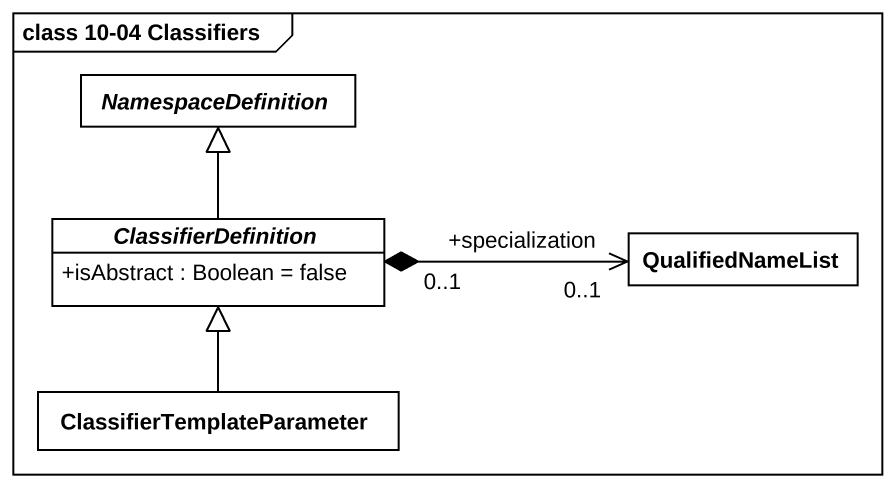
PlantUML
@startuml
mainframe class 10-04 Classifiers
hide circle
hide empty members
skinparam classAttributeIconSize 0
abstract class NamespaceDefinition
abstract class ClassifierDefinition {
  +isAbstract : Boolean = false
}
class QualifiedNameList
class ClassifierTemplateParameter
ClassifierDefinition -up-|> NamespaceDefinition
ClassifierDefinition "0..1" *-right-> "+specialization\n0..1" QualifiedNameList
ClassifierTemplateParameter -up-|> ClassifierDefinition
@enduml
